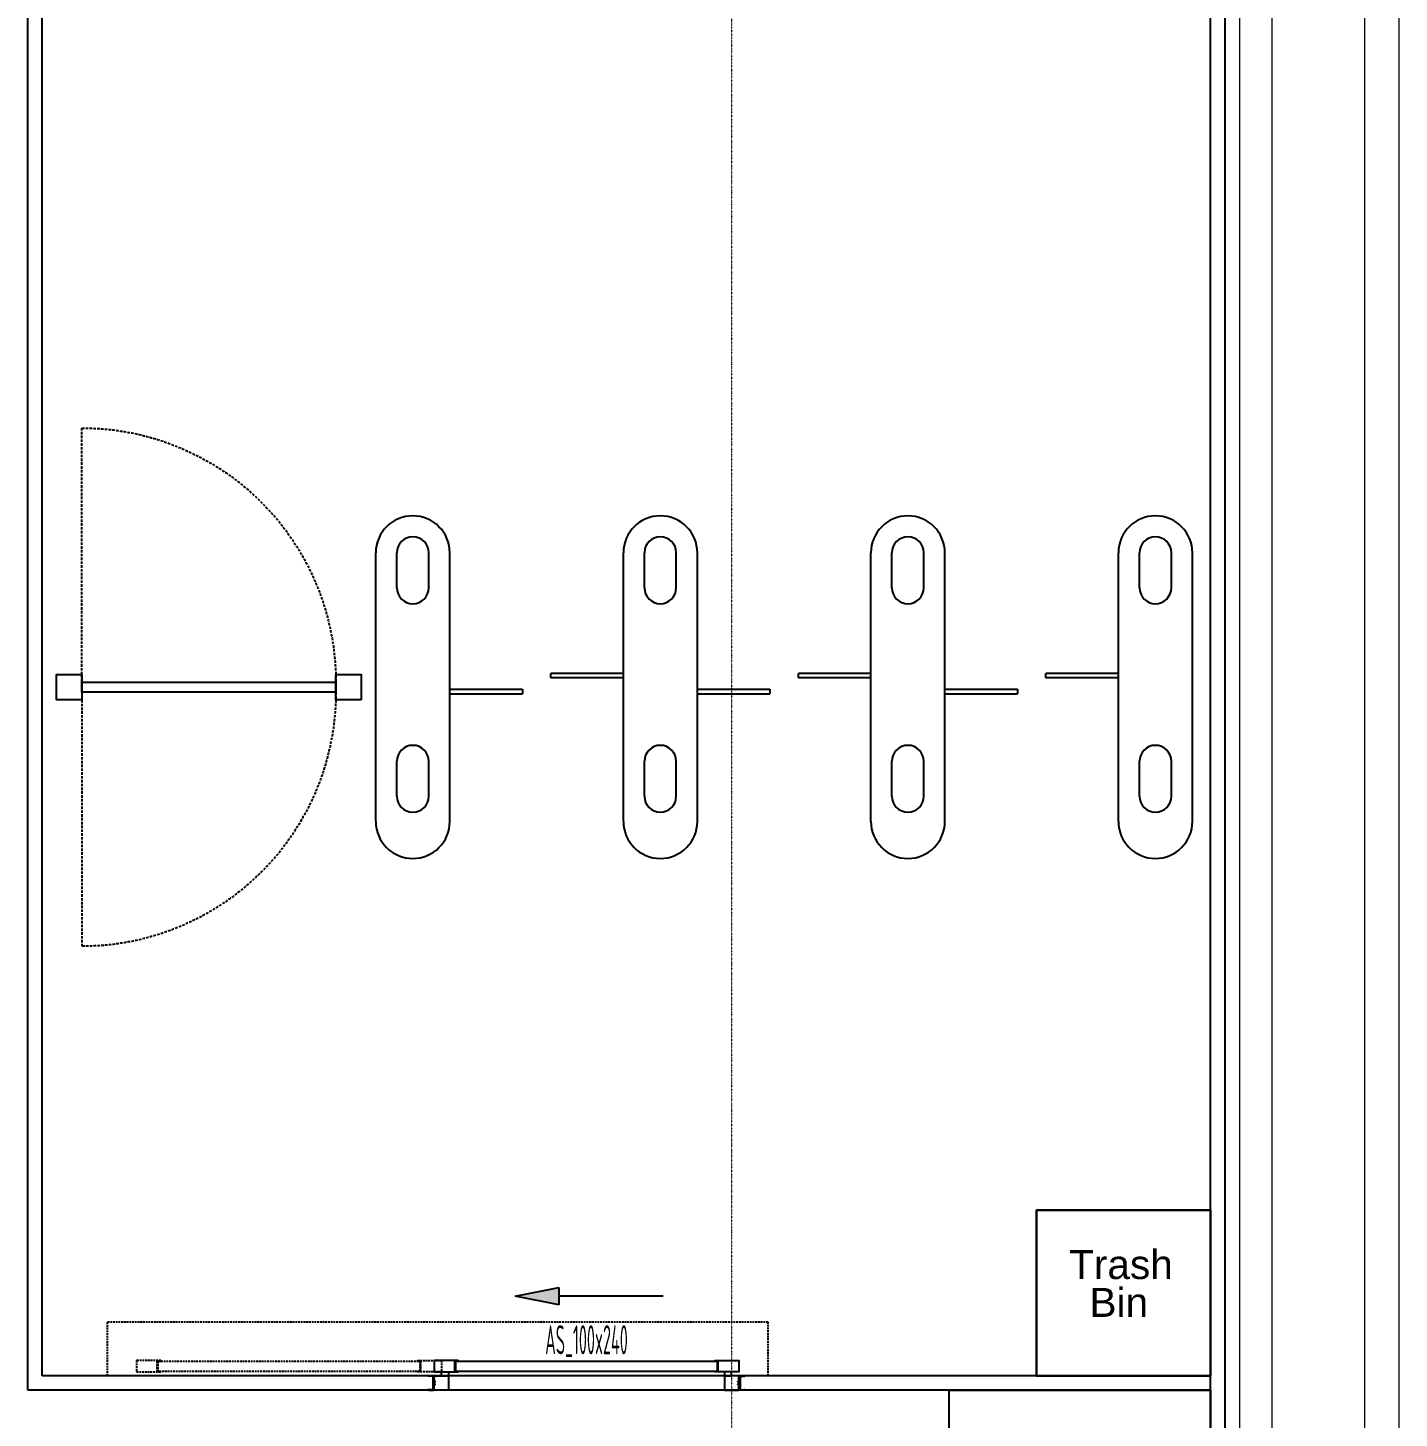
# Model space of a CAD drawing. Extents: x -32000 to 290600, y -111057 to 131250.
# Drawn here: x 259175 to 263900, y 2279 to 7067 of the extents above; entities that cross this region are included whole.
import ezdxf
from ezdxf.enums import TextEntityAlignment as Align

# ---------------------------------------------------------------- set-up
doc = ezdxf.new("R2010")
doc.units = 0
doc.header["$LTSCALE"] = 5
for name, pattern in [('H12PL3$0$JJP_三點線', [0.9, 0.3, -0.15, 0, -0.15, 0, -0.15, 0, -0.15]), ('H12PL3$0$JJP_虛線(退縮線、投影線、地下室範圍、非屬本工程、圖面分區)', [0.45, 0.3, -0.15]), ('XFDP30$0$18P3-XFDPB1-TG$0$14P5-XFDP10-TG$0$HIDDEN', [0.3, 0.2, -0.1]), ('XFDP30$0$HIDDEN', [0.3, 0.2, -0.1]), ('XFDP30$0$HIDDEN2', [0.1875, 0.125, -0.0625])]:
    doc.linetypes.add(name, pattern=pattern)
for name, color, linetype in [('H12PL3$0$A-WALL-EX', 252, 'Continuous'), ('H12PL3$0$A-WALL-IN', 252, 'Continuous'), ('H12PL3$0$S-GRID', 252, 'Continuous'), ('XFDP30$0$A-Door (50K)', 9, 'Continuous'), ('XFDP30$0$A-EQ (50K)', 9, 'Continuous'), ('XFDP30$0$A-W-P1S (50K)', 9, 'Continuous'), ('XFDP30$0$A-W-P2D (50K)', 9, 'Continuous'), ('XFDP30$0$B-Gowning room improvement', 15, 'Continuous')]:
    doc.layers.add(name, color=color, linetype=linetype)
doc.styles.add('XFDP30$0$AA-TXT', font='isocp.shx', dxfattribs={"width": 0.8, "bigfont": 'china.shx'})
doc.styles.add('XFDP30$0$shei', font='arial.ttf')

# ---------------------------------------------------------------- blocks, each defined once
blk = doc.blocks.new('XFDP30$0$GA2606')
blk.add_lwpolyline([(-13.2, 1), (-13.2, 0), (-15.7, 0), (-16, 0.3), (-16.3, 0), (-19.2, 0, -0.902738), (-19.3, 0.6), (-9.6, 2.6, 0.298217), (-8.7, 2), (-2.5, 2, 0.414214), (-1.5, 3), (-1.5, 18), (-2, 18), (-2, 19.8, -0.668179), (-1.7, 19.9), (0, 18.3), (0, 0), (-0.3, 0), (-2, 0)], format="xyb", close=True)
blk = doc.blocks.new('XFDP30$0$Door-100x000_AS')
at = {"ltscale": 5}
blk.add_hatch(color=256, dxfattribs=at).paths.add_polyline_path([(40.42, 32.86), (40.42, 26.86), (25.42, 29.86)])
for p, q in [((25.42, 29.86), (40.42, 32.86)), ((40.42, 26.86), (25.42, 29.86)), ((40.42, 32.86), (40.42, 26.86)), ((76.42, 29.86), (40.42, 29.86))]:
    blk.add_line(p, q)
at = {"color": 9, "linetype": 'XFDP30$0$HIDDEN2'}
blk.add_lwpolyline([(-115, 21), (112.5, 21), (112.5, 2.5), (-115, 2.5)], close=True, dxfattribs=at)
at = {"color": 1, "linetype": 'XFDP30$0$HIDDEN2'}
for points in [[(-104.97, 3.82), (-96.74, 3.82, 0.158507), (-96.72, 3.83), (-96.61, 3.91, 0.72636), (-96.63, 3.96), (-96.78, 3.96, 0.414214), (-96.8, 3.94, -0.414214), (-96.82, 3.92), (-97.53, 3.92, -0.414214), (-97.56, 3.95), (-97.56, 4.39, 0.414214), (-97.59, 4.42), (-97.63, 4.42, 0.414214), (-97.66, 4.39), (-97.66, 3.95, -0.414214), (-97.69, 3.92), (-97.85, 3.92, -0.414214), (-97.88, 3.95), (-97.88, 5.73), (-97.91, 5.76), (-97.88, 5.79), (-97.88, 7.57, -0.414214), (-97.85, 7.6), (-97.69, 7.6, -0.414214), (-97.66, 7.57), (-97.66, 7.13, 0.414214), (-97.63, 7.1), (-97.59, 7.1, 0.414214), (-97.56, 7.13), (-97.56, 7.57, -0.414214), (-97.53, 7.6), (-96.82, 7.6, -0.414214), (-96.8, 7.58), (-96.8, 7.58, 0.414214), (-96.78, 7.56), (-96.63, 7.56, 0.72636), (-96.61, 7.61), (-96.72, 7.69, 0.158507), (-96.74, 7.7), (-104.97, 7.7, 0.414214), (-105, 7.67), (-105, 3.85, 0.414214)], [(-0.03, 3.82), (-8.26, 3.82, -0.158507), (-8.28, 3.83), (-8.39, 3.91, -0.72636), (-8.37, 3.96), (-8.22, 3.96, -0.414214), (-8.2, 3.94, 0.414214), (-8.18, 3.92), (-7.47, 3.92, 0.414214), (-7.44, 3.95), (-7.44, 4.39, -0.414214), (-7.41, 4.42), (-7.37, 4.42, -0.414214), (-7.34, 4.39), (-7.34, 3.95, 0.414214), (-7.31, 3.92), (-7.15, 3.92, 0.414214), (-7.12, 3.95), (-7.12, 5.73), (-7.09, 5.76), (-7.12, 5.79), (-7.12, 7.57, 0.414214), (-7.15, 7.6), (-7.31, 7.6, 0.414214), (-7.34, 7.57), (-7.34, 7.13, -0.414214), (-7.37, 7.1), (-7.41, 7.1, -0.414214), (-7.44, 7.13), (-7.44, 7.57, 0.414214), (-7.47, 7.6), (-8.18, 7.6, 0.414214), (-8.2, 7.58), (-8.2, 7.58, -0.414214), (-8.22, 7.56), (-8.37, 7.56, -0.72636), (-8.39, 7.61), (-8.28, 7.69, -0.158507), (-8.26, 7.7), (-0.03, 7.7, -0.414214), (0, 7.67), (0, 3.85, -0.414214)]]:
    blk.add_lwpolyline(points, format="xyb", close=True, dxfattribs=at)
blk.add_lwpolyline([(-97.56, 3.98), (-97.56, 7.55), (-7.44, 7.55), (-7.44, 3.98)], close=True, dxfattribs=at)
for points in [[(-2.47, 3.82), (5.76, 3.82, 0.158507), (5.78, 3.83), (5.89, 3.91, 0.72636), (5.87, 3.96), (5.72, 3.96, 0.414214), (5.7, 3.94, -0.414214), (5.68, 3.92), (4.97, 3.92, -0.414214), (4.94, 3.95), (4.94, 4.39, 0.414214), (4.91, 4.42), (4.87, 4.42, 0.414214), (4.84, 4.39), (4.84, 3.95, -0.414214), (4.81, 3.92), (4.65, 3.92, -0.414214), (4.62, 3.95), (4.62, 5.73), (4.59, 5.76), (4.62, 5.79), (4.62, 7.57, -0.414214), (4.65, 7.6), (4.81, 7.6, -0.414214), (4.84, 7.57), (4.84, 7.13, 0.414214), (4.87, 7.1), (4.91, 7.1, 0.414214), (4.94, 7.13), (4.94, 7.57, -0.414214), (4.97, 7.6), (5.68, 7.6, -0.414214), (5.7, 7.58), (5.7, 7.58, 0.414214), (5.72, 7.56), (5.87, 7.56, 0.72636), (5.89, 7.61), (5.78, 7.69, 0.158507), (5.76, 7.7), (-2.47, 7.7, 0.414214), (-2.5, 7.67), (-2.5, 3.85, 0.414214)], [(102.47, 3.82), (94.24, 3.82, -0.158507), (94.22, 3.83), (94.11, 3.91, -0.72636), (94.13, 3.96), (94.28, 3.96, -0.414214), (94.3, 3.94, 0.414214), (94.32, 3.92), (95.03, 3.92, 0.414214), (95.06, 3.95), (95.06, 4.39, -0.414214), (95.09, 4.42), (95.13, 4.42, -0.414214), (95.16, 4.39), (95.16, 3.95, 0.414214), (95.19, 3.92), (95.35, 3.92, 0.414214), (95.38, 3.95), (95.38, 5.73), (95.41, 5.76), (95.38, 5.79), (95.38, 7.57, 0.414214), (95.35, 7.6), (95.19, 7.6, 0.414214), (95.16, 7.57), (95.16, 7.13, -0.414214), (95.13, 7.1), (95.09, 7.1, -0.414214), (95.06, 7.13), (95.06, 7.57, 0.414214), (95.03, 7.6), (94.32, 7.6, 0.414214), (94.3, 7.58), (94.3, 7.58, -0.414214), (94.28, 7.56), (94.13, 7.56, -0.72636), (94.11, 7.61), (94.22, 7.69, -0.158507), (94.24, 7.7), (102.47, 7.7, -0.414214), (102.5, 7.67), (102.5, 3.85, -0.414214)], [(-2.3, -0.53, 0.070096), (-2.29, -0.53, 0.334236), (-2.2, -0.54, 0.795363), (-2.25, -0.35), (-2.56, -0.35, -0.414214), (-2.66, -0.25), (-2.66, 0.25, -0.414214), (-2.56, 0.35), (-2.25, 0.35, 0.795363), (-2.2, 0.54, 0.334236), (-2.29, 0.53, 0.070096), (-2.3, 0.53, 0.06212), (-2.3, 0.53, -0.357966), (-2.34, 0.5, -0.114149), (-2.34, 0.5), (-2.47, 0.58, 0.520559), (-2.48, 0.57, -0.09816), (-2.49, 0.55, -0.704497), (-2.56, 0.57, 0.231019), (-2.68, 0.76, -0.259663), (-2.72, 0.83), (-2.72, 1.54, 0.250846), (-2.66, 1.61, 0.148829), (-2.66, 1.64), (-2.77, 1.93, 0.835879), (-2.96, 1.9), (-2.96, -1.9, 0.835879), (-2.77, -1.93), (-2.66, -1.64, 0.148829), (-2.66, -1.61, 0.250846), (-2.72, -1.54), (-2.72, -0.83, -0.259663), (-2.68, -0.76, 0.231019), (-2.56, -0.57, -0.704497), (-2.49, -0.55, -0.09816), (-2.48, -0.57, 0.520559), (-2.47, -0.58), (-2.34, -0.5, -0.114149), (-2.34, -0.5, -0.357966), (-2.3, -0.53, 0.06212)], [(102.3, -0.53, -0.070096), (102.29, -0.53, -0.334236), (102.2, -0.54, -0.795363), (102.25, -0.35), (102.56, -0.35, 0.414214), (102.66, -0.25), (102.66, 0.25, 0.414214), (102.56, 0.35), (102.25, 0.35, -0.795363), (102.2, 0.54, -0.334236), (102.29, 0.53, -0.070096), (102.3, 0.53, -0.06212), (102.3, 0.53, 0.357966), (102.34, 0.5, 0.114149), (102.34, 0.5), (102.47, 0.58, -0.520559), (102.48, 0.57, 0.09816), (102.49, 0.55, 0.704497), (102.56, 0.57, -0.231019), (102.68, 0.76, 0.259663), (102.72, 0.83), (102.72, 1.54, -0.250846), (102.66, 1.61, -0.148829), (102.66, 1.64), (102.77, 1.93, -0.835879), (102.96, 1.9), (102.96, -1.9, -0.835879), (102.77, -1.93), (102.66, -1.64, -0.148829), (102.66, -1.61, -0.250846), (102.72, -1.54), (102.72, -0.83, 0.259663), (102.68, -0.76, -0.231019), (102.56, -0.57, 0.704497), (102.49, -0.55, 0.09816), (102.48, -0.57, -0.520559), (102.47, -0.58), (102.34, -0.5, 0.114149), (102.34, -0.5, 0.357966), (102.3, -0.53, -0.06212)]]:
    blk.add_lwpolyline(points, format="xyb", close=True)
for points in [[(4.94, 3.98), (4.94, 7.55), (95.06, 7.55), (95.06, 3.98)], [(-2.5, 2.5), (2.5, 2.5), (2.5, -2.5), (-2.5, -2.5)], [(102.5, 2.5), (97.5, 2.5), (97.5, -2.5), (102.5, -2.5)]]:
    blk.add_lwpolyline(points, close=True)
at = {"ltscale": 5}
for points in [[(2.5, 2.5), (0.03, 2.5), (0.03, 3.82), (2.5, 3.82)], [(97.5, 2.5), (99.97, 2.5), (99.97, 3.82), (97.5, 3.82)]]:
    blk.add_lwpolyline(points, close=True, dxfattribs=at)
at = {"yscale": 0.09999999999990905}
for p, xscale, zscale, rotation in [((-2.5, 2.5), 0.09999999999990905, 0.09999999999990905, 90), ((102.5, 2.5), -0.09999999999990905, 0.1, 270), ((-2.5, -2.5), -0.09999999999990905, 0.1, 90), ((102.5, -2.5), 0.09999999999990905, 0.09999999999990905, 270)]:
    blk.add_blockref('XFDP30$0$GA2606', p, dxfattribs=dict(at, xscale=xscale, zscale=zscale, rotation=rotation))
at = {"color": 9, "style": 'XFDP30$0$AA-TXT', "width": 0.45}
blk.add_attdef('100X240', text='', height=10, dxfattribs=at).set_placement((50, 14.43), align=Align.MIDDLE)
blk = doc.blocks.new('XFDP30$0$~caps masks')
at = {"layer": 'XFDP30$0$B-Gowning room improvement'}
blk.add_lwpolyline([(0, 450), (900, 450), (900, 0), (0, 0)], close=True, dxfattribs=at)
at = {"layer": 'XFDP30$0$B-Gowning room improvement', "style": 'XFDP30$0$shei'}
blk.add_text('Mask/Hairnet', height=108, dxfattribs=at).set_placement((8.1, 171.7))
blk = doc.blocks.new('XFDP30$0$A$C189771DD')
at = {"linetype": 'XFDP30$0$18P3-XFDPB1-TG$0$14P5-XFDP10-TG$0$HIDDEN'}
for p, q in [((110, 104), (110, 204)), ((110, 100), (110, 0))]:
    blk.add_line(p, q, dxfattribs=at)
for points in [[(0, 97), (10, 97), (10, 107), (0, 107)], [(10, 104), (10, 100), (110, 100), (110, 104)], [(110, 97), (120, 97), (120, 107), (110, 107)]]:
    blk.add_lwpolyline(points, close=True)
for centre, start, end in [((110, 104), 89.9984, 180.0016), ((110, 100), 179.9984, 270.0016)]:
    blk.add_arc(centre, 100, start, end, dxfattribs=at)
blk = doc.blocks.new('XFDP30')
at = {"layer": 'XFDP30$0$A-EQ (50K)'}
for p, q in [((260374, 4334), (260374, 5259)), ((260446.5, 5139), (260446.5, 5259)), ((260556.5, 5139), (260556.5, 5259)), ((260629, 4334), (260629, 5259)), ((261226.9, 4334), (261226.9, 5259)), ((261299.4, 5139), (261299.4, 5259)), ((261409.4, 5139), (261409.4, 5259)), ((261481.9, 4334), (261481.9, 5259)), ((262079.8, 4334), (262079.8, 5259)), ((262152.3, 5139), (262152.3, 5259)), ((262262.3, 5139), (262262.3, 5259)), ((262334.8, 4334), (262334.8, 5259)), ((262932.6, 4334), (262932.6, 5259)), ((263005.1, 5139), (263005.1, 5259)), ((263115.1, 5139), (263115.1, 5259)), ((263187.6, 4334), (263187.6, 5259)), ((261226.9, 4844), (260976.9, 4844)), ((260976.9, 4829), (260976.9, 4844)), ((262079.8, 4844), (261829.8, 4844)), ((261829.8, 4829), (261829.8, 4844)), ((262932.6, 4844), (262682.6, 4844)), ((262682.6, 4829), (262682.6, 4844)), ((260629, 4789), (260879, 4789)), ((260879, 4789), (260879, 4774)), ((261226.9, 4829), (260976.9, 4829)), ((261481.9, 4789), (261731.9, 4789)), ((261731.9, 4789), (261731.9, 4774)), ((262079.8, 4829), (261829.8, 4829)), ((262334.8, 4789), (262584.8, 4789)), ((262584.8, 4789), (262584.8, 4774)), ((262932.6, 4829), (262682.6, 4829)), ((260629, 4774), (260879, 4774)), ((261481.9, 4774), (261731.9, 4774)), ((262334.8, 4774), (262584.8, 4774)), ((260446.5, 4421.1), (260446.5, 4541.1)), ((260556.5, 4421.1), (260556.5, 4541.1)), ((261299.4, 4421.1), (261299.4, 4541.1)), ((261409.4, 4421.1), (261409.4, 4541.1)), ((262152.3, 4421.1), (262152.3, 4541.1)), ((262262.3, 4421.1), (262262.3, 4541.1)), ((263005.1, 4421.1), (263005.1, 4541.1)), ((263115.1, 4421.1), (263115.1, 4541.1))]:
    blk.add_line(p, q, dxfattribs=at)
for centre, radius, start, end in [((260501.5, 5259), 127.5, 0, 180), ((261354.4, 5259), 127.5, 0, 180), ((262207.3, 5259), 127.5, 0, 180), ((263060.1, 5259), 127.5, 0, 180), ((260501.5, 5259), 55, 0, 180), ((261354.4, 5259), 55, 0, 180), ((262207.3, 5259), 55, 0, 180), ((263060.1, 5259), 55, 0, 180), ((260501.5, 5139), 55, 180, 0), ((261354.4, 5139), 55, 180, 0), ((262207.3, 5139), 55, 180, 0), ((263060.1, 5139), 55, 180, 0), ((260501.5, 4541.1), 55, 0, 180), ((261354.4, 4541.1), 55, 0, 180), ((262207.3, 4541.1), 55, 0, 180), ((263060.1, 4541.1), 55, 0, 180), ((260501.5, 4421.1), 55, 180, 0), ((261354.4, 4421.1), 55, 180, 0), ((262207.3, 4421.1), 55, 180, 0), ((263060.1, 4421.1), 55, 180, 0), ((260501.5, 4334), 127.5, 180, 0), ((261354.4, 4334), 127.5, 180, 0), ((262207.3, 4334), 127.5, 180, 0), ((263060.1, 4334), 127.5, 180, 0)]:
    blk.add_arc(centre, radius, start, end, dxfattribs=at)
at = {"layer": 'XFDP30$0$A-W-P1S (50K)'}
for p, q in [((263300, -2050), (263300, 19850)), ((263250, -2000), (263250, 19800))]:
    blk.add_line(p, q, dxfattribs=at)
at = {"layer": 'XFDP30$0$A-W-P2D (50K)'}
for p, q in [((259175, 2375), (259175, 13025)), ((259225, 2425), (259225, 13025)), ((263250, 2425), (259225, 2425)), ((263250, 2375), (259175, 2375))]:
    blk.add_line(p, q, dxfattribs=at)
at = {"layer": 'XFDP30$0$B-Gowning room improvement', "lineweight": 30, "ltscale": 10}
blk.add_lwpolyline([(263250, 2425), (262650, 2425), (262650, 2995), (263250, 2995)], close=True, dxfattribs=at)
at = {"layer": 'XFDP30$0$A-Door (50K)', "xscale": 10, "yscale": 10, "zscale": 10}
blk.add_blockref('XFDP30$0$Door-100x000_AS', (260600, 2400), dxfattribs=at).add_auto_attribs({'100X240': 'AS_100x240'})
at = {"layer": 'XFDP30$0$A-EQ (50K)', "linetype": 'XFDP30$0$HIDDEN', "ltscale": 0.1, "xscale": -8.75, "yscale": 8.75, "zscale": 8.75}
blk.add_blockref('XFDP30$0$A$C189771DD', (260324, 3904), dxfattribs=at)
at = {"layer": 'XFDP30$0$B-Gowning room improvement', "lineweight": 30}
blk.add_blockref('XFDP30$0$~caps masks', (262350, 1925), dxfattribs=at)
at = {"layer": 'XFDP30$0$B-Gowning room improvement', "style": 'XFDP30$0$shei'}
for s, p in [('Trash', (262941.4, 2758)), ('Bin', (262933.9, 2627.5))]:
    blk.add_text(s, height=100, dxfattribs=at).set_placement(p, align=Align.CENTER)
blk = doc.blocks.new('H12PL3')
at = {"layer": 'H12PL3$0$A-WALL-EX', "linetype": 'H12PL3$0$JJP_虛線(退縮線、投影線、地下室範圍、非屬本工程、圖面分區)', "lineweight": 0}
blk.add_line((263900, -2530), (263900, 30380), dxfattribs=at)
at = {"layer": 'H12PL3$0$A-WALL-EX', "linetype": 'H12PL3$0$JJP_虛線(退縮線、投影線、地下室範圍、非屬本工程、圖面分區)', "lineweight": 0, "flags": 128}
for points in [[(263900.03, -2650.03), (263900.03, 30500)], [(263780, 30380), (263780, -2530)], [(263780, 30380), (263780, -2530)], [(263900, -2650), (263900, 30380)]]:
    blk.add_lwpolyline(points, dxfattribs=at)
at = {"layer": 'H12PL3$0$A-WALL-EX', "lineweight": 0, "flags": 128}
for points in [[(263780, 21050), (263780, -2530)], [(263900, -2650), (263900, 21050)]]:
    blk.add_lwpolyline(points, dxfattribs=at)
at = {"layer": 'H12PL3$0$A-WALL-IN', "lineweight": 0, "flags": 128}
for points in [[(263350, 26150), (263350, -2100)], [(263462.5, -2100), (263462.5, 26150)]]:
    blk.add_lwpolyline(points, dxfattribs=at)
at = {"layer": 'H12PL3$0$S-GRID', "linetype": 'H12PL3$0$JJP_三點線', "lineweight": 0}
blk.add_line((261600, 128250), (261600, -28000), dxfattribs=at)
blk.add_blockref('XFDP30', (0, 0))

msp = doc.modelspace()

# ---------------------------------------------------------------- block references
msp.add_blockref('H12PL3', (0, 0))

doc.saveas('drawing.dxf')
